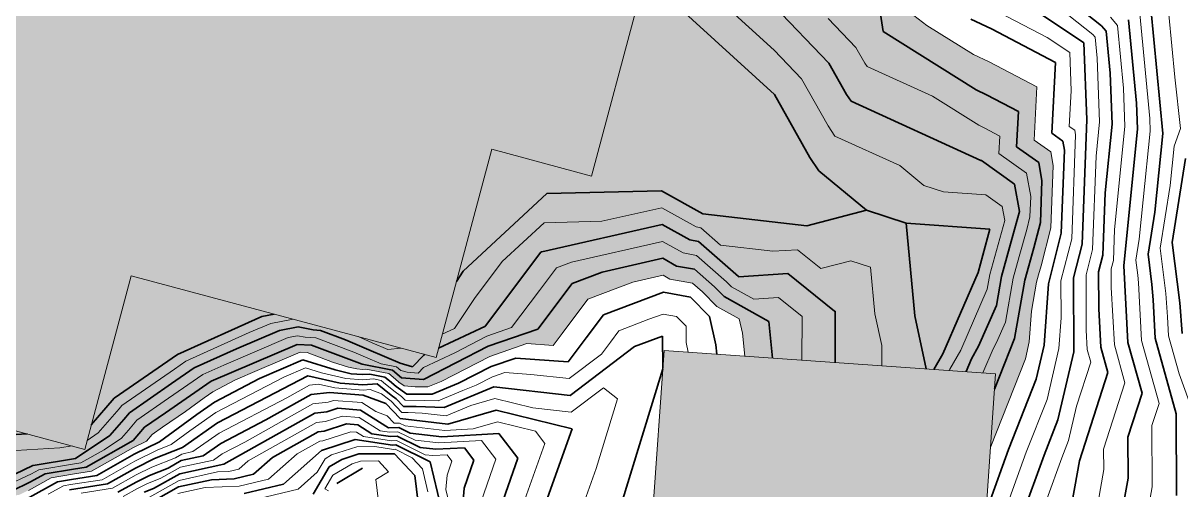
# Model space of a CAD drawing. Header units: millimetres. Extents: x -859836 to 307983, y -308065 to 649894.
# Drawn here: x 14046 to 142961, y 184903 to 236861 of the extents above; entities that cross this region are included whole.
import ezdxf

# ---------------------------------------------------------------- set-up
doc = ezdxf.new("R2010")
doc.units = ezdxf.units.MM
for name, color, linetype, lineweight in [('A-DETL-GENF', 92, 'Continuous', 9), ('A-DETL-MBND', 5, 'Continuous', 9), ('A-DETL-THIN', 151, 'Continuous', 9), ('C-TOPO-MAJR', 7, 'Continuous', 35), ('C-TOPO-MINR', 7, 'Continuous', 9)]:
    doc.layers.add(name, color=color, linetype=linetype, lineweight=lineweight)

msp = doc.modelspace()

# ---------------------------------------------------------------- hatches: boundary and pattern name
at = {"layer": 'A-DETL-GENF'}
for points in [[(20902, 189411), (26079, 208730), (60021, 199635), (66233, 222817), (77341, 219841), (85106, 248818), (-125333, 305205), (-133097, 276228), (-144206, 279204), (-157146, 230908), (-17080, 193377), (-15527, 199172), (16028, 190717)], [(114523, 86104), (122336, 197831), (85412, 200413), (77599, 88686), (89017, 87888)]]:
    msp.add_hatch(color=8, dxfattribs=at).paths.add_polyline_path(points)
at = {"layer": 'A-DETL-MBND', "transparency": 33554585}
h = msp.add_hatch(color=1, dxfattribs=at)
h.paths.add_polyline_path([(-759872, -147838), (-751409, -147225), (-749609, -147143), (-733854, -145290), (-730653, -145570), (-721745, -145172), (-720814, -144887), (-719370, -144842), (-700946, -141995), (-695529, -141498), (-691142, -140868), (-678862, -139709), (-676064, -138561), (-673339, -137902), (-666588, -136592), (-665513, -135889), (-664558, -135218), (-662197, -133772), (-661519, -132852), (-659949, -130928), (-651084, -125443), (-650822, -125228), (-650213, -124939), (-646382, -122722), (-642214, -121295), (-640352, -120839), (-632919, -116639), (-632407, -116545), (-631232, -115977), (-624031, -110102), (-618435, -105784), (-615716, -103869), (-610671, -99638), (-609303, -97431), (-608187, -95168), (-606545, -92038), (-605546, -89814), (-602862, -83094), (-597357, -72506), (-595184, -69076), (-591888, -62294), (-588957, -58521), (-588686, -57663), (-586782, -51788), (-586421, -50671), (-585891, -49261), (-584837, -42142), (-583168, -34750), (-583236, -29503), (-581474, -24626), (-579291, -20446), (-577288, -10529), (-577844, -8379), (-576716, -5129), (-576923, -622), (-576761, 3433), (-577514, 8400), (-584433, 17478), (-591451, 26894), (-592059, 27631), (-594253, 29365), (-596698, 31520), (-606682, 39522), (-614114, 48456), (-617877, 53657), (-619367, 54812), (-621388, 57245), (-626371, 64609), (-630225, 76139), (-631882, 80641), (-631321, 82021), (-631047, 88615), (-629216, 99080), (-628971, 99848), (-627656, 101469), (-625202, 104951), (-622310, 108328), (-621916, 108853), (-618287, 112790), (-616954, 119597), (-611965, 123985), (-607391, 123672), (-603528, 125761), (-599346, 128280), (-596175, 130112), (-593901, 131920), (-587341, 139484), (-579017, 149394), (-573792, 168423), (-559581, 167597), (-555765, 171191), (-554261, 171958), (-551262, 173126), (-545079, 176205), (-536568, 178750), (-529133, 181370), (-526344, 189128), (-597518, 189128), (-597518, 207194), (-600686, 199575), (-609478, 188948), (-615919, 179175), (-616544, 177848), (-622914, 167950), (-630994, 157392), (-633191, 154309), (-645163, 133248), (-651286, 125168), (-651764, 119294), (-657364, 118029), (-668886, 104497), (-672322, 98230), (-678809, 91777), (-686744, 84898), (-689449, 82017), (-695207, 77404), (-695380, 71893), (-694273, 69271), (-689492, 45636), (-683652, 33844), (-677737, 19772), (-662028, -2904), (-651984, -24980), (-650691, -30222), (-651908, -42347), (-653635, -63919), (-656698, -68818), (-662024, -76036), (-666896, -86650), (-667567, -88913), (-681751, -105555), (-682213, -106748), (-682594, -107406), (-685917, -108622), (-692036, -110612), (-701719, -112727), (-713390, -117126), (-713858, -117303), (-715899, -118114), (-726309, -122425), (-732752, -123814), (-746954, -124818), (-750353, -125277), (-753407, -127865), (-764669, -132928), (-770641, -133394), (-784358, -129387), (-766211, -147534), (-765162, -147452), (-761763, -147700)])
h.paths.add_polyline_path([(-165073, -63985), (-152433, -63128), (-147212, -62558), (-145468, -61769), (-136004, -54982), (-133768, -53767), (-129949, -51511), (-119584, -45141), (-108212, -38110), (-106147, -37513), (-103534, -36430), (-95440, -33679), (-85435, -28121), (-81217, -27620), (-70310, -23490), (-69569, -23057), (-66354, -22120), (-63531, -20738), (-60354, -18737), (-51173, -14112), (-47726, -11549), (-46080, -8030), (-42098, 1247), (-71582, -3952), (-102491, 171344), (-31433, 183873), (-10665, 66090), (-8344, 71188), (-5480, 80840), (-4976, 82926), (-4345, 84088), (-2338, 91567), (-1942, 95428), (-648, 97607), (-1071, 98220), (-2510, 100800), (-3468, 101999), (-4531, 105589), (-4872, 106391), (-4883, 106838), (-4266, 108209), (-3836, 109670), (-3397, 110774), (-3406, 111243), (-3028, 112006), (-3263, 112804), (-5003, 115819), (-4795, 118868), (-5263, 125250), (-6517, 126820), (-6835, 127207), (-7506, 127369), (-7948, 127596), (-9992, 128520), (-10488, 129121), (-11669, 131806), (-11797, 132101), (-12046, 133135), (-12559, 133970), (-14267, 135969), (-16205, 140122), (-18451, 143457), (-18982, 145256), (-19057, 146525), (-18964, 150253), (-18988, 154876), (-19576, 155921), (-19786, 160906), (-20496, 162914), (-20826, 165369), (-20799, 166915), (-20107, 172970), (-19517, 173820), (-19312, 174558), (-18670, 176101), (-17060, 179067), (-15517, 180705), (-13911, 185702), (-4262, 188301), (-1645, 188923), (-105, 188210), (8503, 183584), (10926, 183912), (12005, 184043), (13640, 184361), (15131, 185109), (17172, 186245), (21649, 186967), (26966, 189922), (27822, 190382), (28403, 191056), (32119, 193617), (35169, 195832), (37685, 197143), (44902, 200225), (45756, 200160), (48502, 199127), (50290, 198574), (51191, 198365), (51921, 198324), (52221, 198344), (54759, 197846), (56032, 196790), (56464, 196469), (57692, 196367), (59108, 196361), (60941, 197154), (66233, 199839), (70130, 201192), (73048, 200979), (76924, 206128), (82127, 208080), (85344, 208780), (86075, 208372), (88573, 207914), (89729, 206890), (91276, 205317), (93776, 203937), (94137, 202344), (94391, 199786), (122336, 197831), (121797, 189716), (125647, 199482), (126089, 201383), (126324, 204787), (126905, 208036), (127554, 210427), (128482, 214073), (128746, 220996), (128473, 222544), (126624, 223852), (126936, 229764), (121612, 232554), (119877, 233364), (114690, 236608), (111762, 238823), (110636, 246522), (110029, 247546), (108783, 253509), (107371, 255011), (105531, 255323), (97841, 258447), (94527, 260036), (90352, 264357), (89017, 265316), (86132, 267662), (83932, 268416), (81219, 269590), (78181, 270815), (77485, 271254), (76016, 271688), (70070, 272996), (65720, 273763), (60235, 273305), (58972, 273395), (52899, 270581), (50487, 269940), (48782, 269681), (44888, 271379), (44155, 271664), (36008, 276151), (32279, 278102), (30572, 279889), (26209, 282046), (25647, 282628), (25305, 282619), (16014, 287701), (12948, 288678), (12218, 290013), (5109, 293561), (1173, 293491), (996, 295848), (-846, 297677), (-3706, 301772), (-4254, 303671), (-5166, 310755), (-5514, 312595), (-5824, 313912), (-11263, 323566), (-11006, 329168), (-11128, 331667), (-19570, 300160), (-119951, 327057), (-119803, 323213), (-126677, 316885), (-131916, 309583), (-138039, 307127), (-139811, 306218), (-145009, 304770), (-152454, 299923), (-155529, 293631), (-156974, 291356), (-164244, 289138), (-169538, 285729), (-171473, 283227), (-175794, 279460), (-179077, 276921), (-181978, 270226), (-183799, 266060), (-186962, 261812), (-188195, 260364), (-189518, 257544), (-192219, 254304), (-192584, 253707), (-193666, 250905), (-195467, 243388), (-196196, 242827), (-194515, 241920), (-193117, 240272), (-191870, 238552), (-189445, 238099), (-187379, 238829), (-181196, 237496), (-175260, 234188), (-174712, 233864), (-173921, 232781), (-172965, 231563), (-172393, 230212), (-171401, 229395), (-170346, 228036), (-168731, 226171), (-166947, 224795), (-166149, 223746), (-163251, 221790), (-159390, 213002), (-157244, 207107), (-158125, 203750), (-158684, 200374), (-157805, 198095), (-156223, 195786), (-156238, 193540), (-155648, 190949), (-154491, 184489), (-154880, 182143), (-154447, 180199), (-153070, 178898), (-149834, 176505), (-139965, 171530), (-138126, 170600), (-129357, 164765), (-128806, 164582), (-125625, 162125), (-121962, 159155), (-118169, 147987), (-115529, 142356), (-110100, 136364), (-104170, 130983), (-102874, 130179), (-102493, 125049), (-102587, 124307), (-102565, 123298), (-101236, 116731), (-101075, 108354), (-100903, 103207), (-100752, 100763), (-102347, 94828), (-103663, 92538), (-105020, 75873), (-113779, 78871), (-115927, 80336), (-116767, 79773), (-118030, 78279), (-120019, 71407), (-121727, 70570), (-124911, 67739), (-132123, 62869), (-134503, 61669), (-142143, 63655), (-144511, 65162), (-146330, 66255), (-93930, -25754), (-156629, -61462), (-204703, 22951), (-203169, 15882), (-200858, 9097), (-201011, 7340), (-201672, 4283), (-201800, 3453), (-202205, -1962), (-203074, -4336), (-205085, -7779), (-205398, -8805), (-204303, -12916), (-199204, -23507), (-197559, -24806), (-188446, -36297), (-186232, -39786), (-180001, -45528), (-178692, -50309), (-178316, -54011), (-176500, -58311), (-174921, -60229), (-168457, -62865), (-166443, -63531)])
h.paths.add_polyline_path([(-36382, 9575), (-36325, 9655), (-34497, 11838), (-31400, 15158), (-30158, 17103), (-28972, 19503), (-28725, 20204), (-24454, 28194), (-23969, 29653), (-22045, 35862), (-19945, 43004), (-18884, 49386), (-18505, 51142), (-18308, 51427), (-16088, 53703), (-14034, 56286), (-13124, 58389), (-12183, 60477), (-11466, 63512), (-44854, 57625), (-36383, 9584)])
h.paths.add_polyline_path([(-209307, 23977), (-205832, 24933), (-214036, 39337), (-155029, 72942), (-156196, 75860), (-157267, 77483), (-160083, 79252), (-162327, 81007), (-168562, 82322), (-171974, 82266), (-174895, 81970), (-178745, 82443), (-179832, 82459), (-182806, 83026), (-187870, 82820), (-190987, 82764), (-196740, 84867), (-206215, 90085), (-217797, 93191), (-220523, 94762), (-239193, 68099), (-236586, 66371), (-231472, 54327), (-229323, 51595), (-228392, 47968), (-224245, 38986), (-223941, 37016), (-223700, 36083), (-223413, 35510), (-223235, 34196), (-219932, 30913), (-219720, 30002), (-218890, 29933), (-218583, 30355), (-217413, 29932), (-217322, 28983), (-216667, 27680), (-215596, 26462), (-211752, 24276), (-211629, 24261)])
h.paths.add_polyline_path([(-104493, 32511), (-108740, 34478), (-111033, 34745), (-118279, 38197), (-121109, 39560), (-122686, 40146), (-124886, 42576), (-127774, 45075), (-127284, 49019), (-127353, 51467), (-126249, 53628), (-124638, 56522), (-122874, 56919), (-121333, 61662), (-118149, 64493), (-116851, 64289), (-109895, 61749), (-101431, 62897), (-97222, 57624), (-96994, 51839), (-95461, 45135), (-95182, 39024), (-97809, 35660), (-102505, 32673), (-103546, 32588)])
h.paths.add_polyline_path([(113952, 54850), (115144, 57676), (119371, 59200), (123981, 58308), (134122, 70221), (135206, 75484), (130794, 79482), (129640, 81238), (129018, 81691), (127052, 82907), (123829, 87412), (118436, 89438), (114649, 87913), (114523, 86104), (79787, 88533), (80974, 86559), (82982, 83414), (85870, 80693), (86415, 79732), (87156, 79254), (93254, 77937), (101112, 77088), (101690, 76657), (110303, 71926), (111655, 70038), (112330, 66003), (112029, 63955), (112025, 61722), (110833, 58895), (111202, 55882), (113573, 54992)])
h.paths.add_polyline_path([(46473, 90893), (46450, 90966), (46450, 90942)])
h.paths.add_polyline_path([(114914, 91699), (116742, 96586), (117222, 99339), (116281, 100813), (115714, 103134), (115083, 94112)])
h.paths.add_polyline_path([(77815, 91772), (81254, 140961), (77947, 134003), (77391, 132850), (76263, 127858), (75504, 126378), (70686, 116776), (69491, 114040), (69325, 112455), (69905, 111212), (72496, 104740), (73767, 102718), (74214, 102059), (75304, 98529), (75680, 97769), (77652, 92229)])
h.paths.add_polyline_path([(-430559, 174792), (-396358, 223636), (-410299, 232491), (-417613, 235355), (-425156, 238606), (-444149, 250578), (-452510, 252436), (-452510, 191303), (-451929, 191053), (-450916, 184024), (-444554, 181215), (-442283, 180124), (-434174, 176436)])
h.paths.add_polyline_path([(-462933, 188895), (-462489, 189128), (-463513, 189128)])
h.paths.add_polyline_path([(20902, 189411), (-15527, 199172), (-17080, 193377), (-157146, 230908), (-144206, 279204), (-133097, 276228), (-125333, 305205), (85106, 248818), (77341, 219841), (66233, 222817), (60021, 199635), (26079, 208730), (21836, 192894)])
h.paths.add_polyline_path([(-305163, 308526), (-297168, 312758), (-330807, 321772), (-305961, 308938)])
h.paths.add_polyline_path([(-101365, 344853), (-99267, 352685), (-106132, 348019), (-107260, 346432), (-107015, 346367)])
h.paths.add_polyline_path([(-77617, 359195), (-72055, 379953), (-74944, 376393), (-78127, 372078), (-79002, 371144), (-83284, 366025), (-86114, 364172), (-90178, 362561), (-78095, 359323)])
h.paths.add_polyline_path([(-70949, 384081), (-49147, 465447), (10755, 449396), (10427, 451476), (10340, 452557), (9561, 454240), (5848, 461010), (3088, 465731), (3916, 466341), (3829, 466873), (4301, 472115), (5273, 480727), (5235, 481311), (1254, 490409), (398, 499801), (248, 500675), (1538, 508051), (2399, 515172), (5336, 526780), (6042, 528818), (11319, 535892), (14764, 542803), (21028, 556609), (22026, 559450), (25679, 567225), (23762, 595967), (26857, 602002), (42608, 602571), (44738, 607162), (48181, 613963), (49550, 615647), (53154, 622325), (47956, 649894), (47874, 649894), (42817, 647426), (40858, 646138), (35158, 640491), (29786, 634475), (27764, 633773), (23010, 631806), (12648, 627092), (6576, 623443), (5459, 622546), (3132, 622423), (937, 621697), (-3757, 621182), (-10336, 620725), (-17509, 618636), (-20466, 617651), (-26978, 615727), (-29360, 614862), (-36198, 612616), (23495, 596621), (-6839, 483415), (-62468, 498321), (-61154, 491830), (-59928, 489468), (-56843, 481884), (-56752, 481249), (-55996, 465839), (-55728, 464742), (-55062, 458604), (-54604, 453643), (-54849, 452204), (-55585, 448717), (-57347, 441004), (-59178, 436511), (-62836, 421846), (-64420, 417337), (-65373, 414138), (-67663, 409612), (-67833, 408961), (-68221, 406728), (-67446, 402371), (-67164, 401641), (-67454, 400728), (-68102, 398277), (-69211, 394395), (-69530, 393435), (-70271, 388744), (-70595, 386619)])
h.paths.add_polyline_path([(-72390, 518021), (-67541, 536118), (-118601, 549800), (-111350, 544573), (-102792, 541248), (-98322, 538930), (-89693, 534294), (-86179, 534292), (-80614, 527648), (-74938, 522052), (-72698, 518856)])
h.paths.add_polyline_path([(-136180, 559285), (-135118, 563249), (-136667, 559600)])
h.paths.add_polyline_path([(-54600, 584415), (-47886, 609472), (-50553, 609641), (-55313, 609698), (-62008, 606325), (-64948, 609251), (-80643, 608301), (-83770, 607896), (-87388, 606897), (-94432, 606828), (-97621, 607514), (-101540, 606576), (-111704, 601349), (-115028, 602044), (-116464, 600991), (-56960, 585047)])
h.paths.add_polyline_path([(-105893, 632098), (-77034, 642660), (-60117, 645580), (-52045, 639137), (-36907, 649894), (-98339, 649894), (-105228, 633665)])

# ---------------------------------------------------------------- linework, layer by layer
at = {"layer": 'A-DETL-THIN'}
for p, q in [((77341, 219841), (85106, 248818)), ((60021, 199635), (66233, 222817)), ((66233, 222817), (77341, 219841)), ((20902, 189411), (26079, 208730)), ((26079, 208730), (60021, 199635)), ((85412, 200413), (77599, 88686)), ((122336, 197831), (85412, 200413)), ((-15527, 199172), (20902, 189411)), ((114523, 86104), (122336, 197831))]:
    msp.add_line(p, q, dxfattribs=at)
at = {"layer": 'C-TOPO-MAJR'}
for p, q in [((109803, 235915), (108301, 246181)), ((134142, 236573), (125242, 243581)), ((97713, 228905), (86501, 239123)), ((103758, 232410), (97631, 238783)), ((140955, 224582), (139636, 238545)), ((121893, 236220), (119578, 237301)), ((132164, 234656), (127120, 238039)), ((138025, 227940), (137145, 237248)), ((120176, 229427), (109803, 235915)), ((128997, 232497), (121893, 236220)), ((134655, 235952), (134142, 236573)), ((135095, 231298), (134655, 235952)), ((132495, 226122), (132164, 234656)), ((105729, 228913), (103758, 232410)), ((128581, 224609), (128997, 232497)), ((135315, 225608), (135095, 231298)), ((101656, 221911), (97713, 228905)), ((106233, 228168), (105729, 228913)), ((121331, 228887), (120176, 229427)), ((124875, 227030), (121331, 228887)), ((120685, 221584), (106233, 228168)), ((124667, 223095), (124875, 227030)), ((138135, 225095), (138025, 227940)), ((131965, 212254), (132495, 226122)), ((134552, 217975), (135315, 225608)), ((129813, 223736), (128581, 224609)), ((136610, 209828), (138135, 225095)), ((140046, 215807), (140955, 224582)), ((127132, 221351), (124667, 223095)), ((129996, 222705), (129813, 223736)), ((102662, 220420), (101656, 221911)), ((129643, 213467), (129996, 222705)), ((142011, 212447), (143482, 221786)), ((120710, 221563), (120685, 221584)), ((120732, 221556), (120710, 221563)), ((120776, 221553), (120732, 221556)), ((124451, 218953), (120776, 221553)), ((127497, 219288), (127132, 221351)), ((107950, 216030), (102662, 220420)), ((127321, 214680), (127497, 219288)), ((63052, 209262), (72366, 217887)), ((72366, 217887), (85139, 218193)), ((85139, 218193), (89729, 215633)), ((124994, 215878), (124451, 218953)), ((134288, 211041), (134552, 217975)), ((89729, 215633), (101331, 214295)), ((101331, 214295), (107950, 216030)), ((112368, 214605), (107950, 216030)), ((123871, 211881), (124994, 215878)), ((139311, 211137), (140046, 215807)), ((71800, 211408), (85207, 214435)), ((85207, 214435), (88267, 212729)), ((121703, 213910), (112368, 214605)), ((112368, 214605), (113334, 204261)), ((126604, 211865), (127321, 214680)), ((88267, 212729), (89266, 212546)), ((120396, 209093), (121703, 213910)), ((128206, 207824), (129643, 213467)), ((89266, 212546), (93696, 208642)), ((122999, 208670), (123871, 211881)), ((126039, 209853), (126604, 211865)), ((131008, 208492), (131965, 212254)), ((142842, 205734), (142011, 212447)), ((65534, 203174), (71695, 211365)), ((71695, 211365), (71739, 211406)), ((71739, 211406), (71800, 211408)), ((78524, 209153), (85276, 210678)), ((85276, 210678), (86806, 209824)), ((133809, 209160), (134288, 211041)), ((139726, 207781), (139311, 211137)), ((62293, 208113), (63052, 209262)), ((75189, 207882), (78524, 209153)), ((86806, 209824), (88804, 209458)), ((88804, 209458), (91035, 207492)), ((93751, 208636), (99211, 208977)), ((99211, 208977), (104408, 204781)), ((116447, 200040), (120396, 209093)), ((125603, 208247), (126039, 209853)), ((133820, 205054), (133809, 209160)), ((137071, 201290), (136610, 209828)), ((71358, 202803), (75189, 207882)), ((93696, 208642), (93751, 208636)), ((122419, 205421), (122999, 208670)), ((124442, 201750), (125603, 208247)), ((127736, 201015), (128206, 207824)), ((131031, 200281), (131008, 208492)), ((139861, 206063), (139726, 207781)), ((78658, 204373), (85344, 206920)), ((85344, 206920), (88342, 206370)), ((88342, 206370), (90461, 204216)), ((91035, 207492), (92092, 206418)), ((92092, 206418), (97091, 203658)), ((120444, 200895), (122419, 205421)), ((134051, 200785), (133820, 205054)), ((140092, 201794), (139861, 206063)), ((143112, 202299), (142842, 205734)), ((31219, 199971), (40630, 204216)), ((40630, 204216), (41983, 204468)), ((76743, 201833), (78658, 204373)), ((90461, 204216), (91182, 201029)), ((104408, 204781), (104440, 204790)), ((104440, 204790), (104461, 204783)), ((104473, 204700), (104453, 199082)), ((104461, 204783), (104465, 204733)), ((104465, 204733), (104473, 204700)), ((113334, 204261), (114601, 198372)), ((37812, 200601), (42592, 202653)), ((42592, 202653), (44667, 203040)), ((44667, 203040), (46331, 202700)), ((46331, 202700), (47139, 202660)), ((47139, 202660), (49954, 201601)), ((60301, 200677), (65513, 203143)), ((65513, 203143), (65534, 203174)), ((65845, 200890), (71358, 202803)), ((97091, 203658), (97498, 199568)), ((49954, 201601), (52546, 200488)), ((74739, 199154), (76743, 201833)), ((85259, 202022), (82127, 200863)), ((85273, 198435), (85259, 202022)), ((122215, 196101), (124442, 201750)), ((138636, 195667), (137071, 201290)), ((142439, 193360), (140092, 201794)), ((24198, 195093), (31219, 199971)), ((33107, 198478), (37812, 200601)), ((34995, 196986), (44555, 201091)), ((44555, 201091), (46171, 201011)), ((46171, 201011), (51801, 198893)), ((52546, 200488), (56019, 199006)), ((57417, 198610), (58648, 199895)), ((58630, 197174), (65845, 200890)), ((58648, 199895), (58793, 199964)), ((74959, 195416), (82127, 200863)), ((91182, 201029), (91284, 200003)), ((115467, 198312), (116447, 200040)), ((119646, 199485), (120444, 200895)), ((126852, 197215), (127736, 201015)), ((129263, 192679), (131031, 200281)), ((134833, 197974), (134051, 200785)), ((40375, 197300), (45203, 199362)), ((45203, 199362), (48778, 198254)), ((51801, 198893), (55185, 198229)), ((56019, 199006), (56045, 199008)), ((56045, 199008), (57417, 198610)), ((62538, 196766), (66146, 198624)), ((66146, 198624), (68902, 199581)), ((68902, 199581), (74739, 199154)), ((119037, 198062), (119646, 199485)), ((30561, 196730), (33107, 198478)), ((35344, 194679), (40375, 197300)), ((35693, 192371), (45756, 197614)), ((45756, 197614), (49361, 196780)), ((48778, 198254), (50581, 197837)), ((50581, 197837), (51841, 197741)), ((51841, 197741), (52641, 197795)), ((52641, 197795), (54333, 197463)), ((54333, 197463), (54828, 197038)), ((55185, 198229), (56175, 197379)), ((56175, 197379), (58630, 197174)), ((85270, 198389), (80512, 182911)), ((131674, 188144), (134833, 197974)), ((25880, 193478), (30561, 196730)), ((29902, 193489), (34995, 196986)), ((49361, 196780), (51881, 196590)), ((51881, 196590), (53481, 196697)), ((53481, 196697), (55020, 195459)), ((54828, 197038), (55597, 196419)), ((55597, 196419), (56754, 195560)), ((59585, 195548), (62538, 196766)), ((60941, 194059), (66446, 196358)), ((66446, 196358), (74959, 195416)), ((123772, 189402), (126852, 197215)), ((21634, 192143), (24198, 195093)), ((33399, 193303), (35344, 194679)), ((41073, 192686), (46132, 195531)), ((46132, 195531), (48141, 195724)), ((48141, 195724), (51921, 195438)), ((51921, 195438), (54442, 194500)), ((55020, 195459), (55598, 195030)), ((55598, 195030), (56386, 194195)), ((56754, 195560), (59585, 195548)), ((137056, 190752), (138636, 195667)), ((25241, 192737), (25880, 193478)), ((27562, 191863), (29902, 193489)), ((36391, 187757), (46508, 193448)), ((46508, 193448), (47848, 193576)), ((47848, 193576), (49101, 193982)), ((49101, 193982), (51621, 193792)), ((51621, 193792), (54733, 191804)), ((54442, 194500), (56018, 192830)), ((56386, 194195), (57802, 194189)), ((57802, 194189), (60941, 194059)), ((61337, 192230), (66723, 193767)), ((66723, 193767), (75180, 191678)), ((23690, 190952), (25241, 192737)), ((29244, 190248), (33399, 193303)), ((31803, 189621), (35693, 192371)), ((36042, 190064), (41073, 192686)), ((47555, 191428), (50060, 192241)), ((50060, 192241), (51320, 192146)), ((51320, 192146), (52876, 191152)), ((56018, 192830), (61337, 192230)), ((127723, 188773), (129263, 192679)), ((142483, 184278), (142439, 193360)), ((11365, 190937), (14504, 191126)), ((19888, 188381), (23690, 190952)), ((26284, 190382), (27562, 191863)), ((41826, 188519), (46885, 191364)), ((46885, 191364), (47555, 191428)), ((52876, 191152), (54956, 190844)), ((54733, 191804), (55864, 191854)), ((54956, 190844), (55710, 190878)), ((55710, 190878), (58240, 189615)), ((55864, 191854), (57129, 191223)), ((57129, 191223), (60675, 190823)), ((60675, 190823), (66999, 191177)), ((66999, 191177), (69118, 188430)), ((75180, 191678), (70714, 179222)), ((21058, 187435), (26284, 190382)), ((26420, 188857), (29244, 190248)), ((28674, 188375), (31803, 189621)), ((34097, 188689), (36042, 190064)), ((47261, 189281), (51019, 190500)), ((51019, 190500), (55179, 189885)), ((55179, 189885), (55556, 189902)), ((55556, 189902), (59351, 188008)), ((58240, 189615), (60013, 189415)), ((60013, 189415), (63175, 189592)), ((63175, 189592), (64235, 188219)), ((137078, 186211), (137056, 190752)), ((15160, 187602), (19888, 188381)), ((22240, 186499), (26420, 188857)), ((26557, 187331), (28674, 188375)), ((31653, 188155), (34097, 188689)), ((39709, 186647), (41826, 188519)), ((43027, 185537), (47261, 189281)), ((48114, 187452), (49539, 188295)), ((49539, 188295), (51418, 188904)), ((51418, 188904), (55402, 188926)), ((55402, 188926), (57652, 186495)), ((64235, 188219), (63139, 185079)), ((69118, 188430), (66926, 182151)), ((121573, 183304), (123772, 189402)), ((124421, 179619), (127723, 188773)), ((11166, 185729), (15113, 187599)), ((15113, 187599), (15160, 187602)), ((16489, 186692), (19662, 187216)), ((19662, 187216), (21058, 187435)), ((23421, 185563), (26557, 187331)), ((28105, 186502), (30191, 187333)), ((30191, 187333), (31653, 188155)), ((31503, 186690), (36391, 187757)), ((46345, 184427), (48114, 187452)), ((51816, 187308), (48966, 185623)), ((59351, 188008), (60583, 182887)), ((130288, 180300), (131674, 188144)), ((12812, 184810), (14800, 185752)), ((14467, 183912), (17854, 185798)), ((14800, 185752), (16489, 186692)), ((17854, 185798), (19441, 186059)), ((19441, 186059), (22240, 186499)), ((24603, 184628), (26693, 185806)), ((26693, 185806), (28105, 186502)), ((28578, 185044), (31503, 186690)), ((31352, 185224), (35018, 186025)), ((35018, 186025), (37533, 186129)), ((37533, 186129), (39709, 186647)), ((57652, 186495), (59022, 175260)), ((136155, 180982), (137078, 186211)), ((19219, 184903), (23421, 185563)), ((26966, 182756), (31352, 185224)), ((27535, 184629), (28578, 185044)), ((38675, 184502), (43027, 185537)), ((63139, 185079), (62899, 181840))]:
    msp.add_line(p, q, dxfattribs=at)
at = {"layer": 'C-TOPO-MINR'}
for p, q in [((97672, 233844), (92039, 238977)), ((114690, 236608), (111762, 238823)), ((133153, 235615), (128703, 239119)), ((106780, 234163), (103687, 237380)), ((128058, 235268), (122730, 238060)), ((135900, 236600), (135131, 237531)), ((139490, 226261), (138390, 237896)), ((142282, 230848), (141622, 237829)), ((119877, 233364), (114690, 236608)), ((136560, 229619), (135900, 236600)), ((130581, 233577), (128058, 235268)), ((133410, 235304), (133153, 235615)), ((133630, 232977), (133410, 235304)), ((100736, 230657), (97672, 233844)), ((107766, 232414), (106780, 234163)), ((121612, 232554), (119877, 233364)), ((130746, 229309), (130581, 233577)), ((108018, 232042), (107766, 232414)), ((126936, 229764), (121612, 232554)), ((133905, 225865), (133630, 232977)), ((115314, 228718), (108018, 232042)), ((142936, 225144), (142282, 230848)), ((103692, 225412), (100736, 230657)), ((126624, 223852), (126936, 229764)), ((136725, 225352), (136560, 229619)), ((120475, 225489), (115314, 228718)), ((130538, 225365), (130746, 229309)), ((133524, 222048), (133905, 225865)), ((139545, 224838), (139490, 226261)), ((104448, 224294), (103692, 225412)), ((121050, 225221), (120475, 225489)), ((122813, 224297), (121050, 225221)), ((131154, 224929), (130538, 225365)), ((130804, 212860), (131245, 224413)), ((131245, 224413), (131154, 224929)), ((135581, 213901), (136725, 225352)), ((138783, 217205), (139545, 224838)), ((142219, 223184), (142936, 225144)), ((111674, 221002), (104448, 224294)), ((122710, 222339), (122813, 224297)), ((128473, 222544), (126624, 223852)), ((141764, 218796), (142219, 223184)), ((125792, 220159), (122710, 222339)), ((128746, 220996), (128473, 222544)), ((133127, 211647), (133524, 222048)), ((114330, 218797), (111674, 221002)), ((128482, 214073), (128746, 220996)), ((126247, 217579), (125792, 220159)), ((116550, 218080), (114330, 218797)), ((121240, 217731), (116550, 218080)), ((140661, 211792), (141764, 218796)), ((123077, 216432), (121240, 217731)), ((126160, 215286), (126247, 217579)), ((138328, 212817), (138783, 217205)), ((78470, 214800), (85173, 216314)), ((85173, 216314), (88998, 214181)), ((123348, 214894), (123077, 216432)), ((67373, 210313), (72053, 214646)), ((72053, 214646), (78470, 214800)), ((88998, 214181), (89498, 214090)), ((89498, 214090), (91712, 212138)), ((122787, 212896), (123348, 214894)), ((125803, 213886), (126160, 215286)), ((127405, 209845), (128482, 214073)), ((121698, 208881), (122787, 212896)), ((124955, 210867), (125803, 213886)), ((129607, 208158), (130804, 212860)), ((135449, 210434), (135581, 213901)), ((137960, 210482), (138328, 212817)), ((75114, 210269), (85241, 212556)), ((85241, 212556), (87536, 211277)), ((91712, 212138), (97541, 211466)), ((97541, 211466), (100271, 211636)), ((100271, 211636), (102869, 209538)), ((132408, 208826), (133127, 211647)), ((141284, 206757), (140661, 211792)), ((64293, 206218), (67373, 210313)), ((73454, 209637), (75114, 210269)), ((87536, 211277), (89035, 211002)), ((89035, 211002), (92381, 208053)), ((102869, 209538), (106195, 210410)), ((106195, 210410), (108414, 209694)), ((124301, 208458), (124955, 210867)), ((135210, 209494), (135449, 210434)), ((138168, 208804), (137960, 210482)), ((71548, 207110), (73454, 209637)), ((108414, 209694), (108899, 204497)), ((121407, 207257), (121698, 208881)), ((127123, 208838), (127405, 209845)), ((135215, 207441), (135210, 209494)), ((76924, 206128), (81934, 208036)), ((81934, 208036), (85310, 208799)), ((85310, 208799), (86075, 208372)), ((86075, 208372), (88573, 207914)), ((88573, 207914), (89688, 206931)), ((92381, 208053), (92907, 207519)), ((123430, 203586), (124301, 208458)), ((126324, 204787), (126905, 208036)), ((126905, 208036), (127123, 208838)), ((129618, 204053), (129607, 208158)), ((132425, 202668), (132408, 208826)), ((138236, 207945), (138168, 208804)), ((138582, 201542), (138236, 207945)), ((68438, 202975), (71548, 207110)), ((89688, 206931), (91276, 205317)), ((92907, 207519), (95395, 206146)), ((95395, 206146), (98151, 206318)), ((98151, 206318), (100775, 204200)), ((118445, 200468), (121407, 207257)), ((135561, 201038), (135215, 207441)), ((141487, 204181), (141284, 206757)), ((62089, 202880), (64293, 206218)), ((74051, 202318), (76924, 206128)), ((91276, 205317), (93776, 203937)), ((41611, 203435), (44106, 203899)), ((80393, 202618), (83736, 203892)), ((83736, 203892), (85301, 204471)), ((85301, 204471), (86800, 204196)), ((86800, 204196), (87860, 203119)), ((93776, 203937), (94137, 202344)), ((100775, 204200), (100757, 199340)), ((108899, 204497), (109661, 200960)), ((126089, 201383), (126324, 204787)), ((129383, 200648), (129618, 204053)), ((141602, 202047), (141487, 204181)), ((32163, 199225), (39221, 202408)), ((39221, 202408), (41611, 203435)), ((60717, 202231), (62089, 202880)), ((65695, 202023), (68438, 202975)), ((79435, 201348), (80393, 202618)), ((87860, 203119), (87867, 201308)), ((122443, 201323), (123430, 203586)), ((132541, 200533), (132425, 202668)), ((36404, 198793), (43574, 201872)), ((43574, 201872), (44611, 202065)), ((44611, 202065), (45443, 201895)), ((45443, 201895), (46655, 201836)), ((46655, 201836), (50878, 200247)), ((51354, 201957), (52919, 201285)), ((52919, 201285), (54655, 200544)), ((62105, 200174), (65695, 202023)), ((65996, 199757), (70130, 201192)), ((70130, 201192), (73048, 200979)), ((73048, 200979), (74051, 202318)), ((78433, 200009), (79435, 201348)), ((87867, 201308), (88113, 200225)), ((94137, 202344), (94391, 199786)), ((122044, 200618), (122443, 201323)), ((125647, 199482), (126089, 201383)), ((140537, 194514), (138582, 201542)), ((142775, 197829), (141602, 202047)), ((40099, 198174), (44879, 200226)), ((44879, 200226), (45687, 200186)), ((45687, 200186), (48502, 199127)), ((50878, 200247), (52174, 199691)), ((54655, 200544), (56094, 200687)), ((58639, 198534), (62105, 200174)), ((74849, 197285), (78433, 200009)), ((109661, 200960), (109653, 198718)), ((117247, 198353), (118445, 200468)), ((120896, 197932), (122044, 200618)), ((128058, 194947), (129383, 200648)), ((132932, 199127), (132541, 200533)), ((136735, 196821), (135561, 201038)), ((30890, 198351), (32163, 199225)), ((34051, 197732), (36404, 198793)), ((48502, 199127), (50290, 198574)), ((50290, 198574), (51191, 198365)), ((52174, 199691), (53927, 198942)), ((53927, 198942), (55610, 198612)), ((55610, 198612), (56103, 198189)), ((58018, 197886), (58639, 198534)), ((60584, 196970), (65996, 199757)), ((121797, 189716), (125647, 199482)), ((131352, 194212), (132932, 199127)), ((25039, 194285), (30890, 198351)), ((30231, 195110), (34051, 197732)), ((35518, 193525), (43065, 197457)), ((37685, 197143), (40099, 198174)), ((43065, 197457), (45479, 198488)), ((45479, 198488), (47267, 197934)), ((47267, 197934), (49971, 197308)), ((49971, 197308), (51861, 197165)), ((51191, 198365), (51821, 198317)), ((51821, 198317), (52221, 198344)), ((51861, 197165), (53061, 197246)), ((52221, 198344), (54759, 197846)), ((53061, 197246), (53907, 197080)), ((54759, 197846), (55501, 197208)), ((56103, 198189), (56796, 197988)), ((56796, 197988), (58018, 197886)), ((64492, 196562), (66296, 197491)), ((66296, 197491), (67674, 197969)), ((67674, 197969), (70593, 197756)), ((70593, 197756), (74849, 197285)), ((117179, 198192), (117247, 198353)), ((143896, 194720), (142775, 197829)), ((35169, 195832), (37685, 197143)), ((43414, 195150), (45944, 196573)), ((45944, 196573), (46948, 196669)), ((46948, 196669), (48751, 196252)), ((48751, 196252), (51901, 196014)), ((51901, 196014), (52701, 196067)), ((52701, 196067), (53962, 195599)), ((53907, 197080), (54155, 196868)), ((54155, 196868), (55309, 195939)), ((55501, 197208), (55886, 196899)), ((55886, 196899), (56464, 196469)), ((56464, 196469), (57692, 196367)), ((57692, 196367), (59108, 196361)), ((59108, 196361), (60584, 196970)), ((60263, 194803), (63016, 195953)), ((63016, 195953), (64492, 196562)), ((75070, 193547), (78654, 196271)), ((78654, 196271), (80227, 195039)), ((134365, 189448), (136735, 196821)), ((26721, 192671), (30231, 195110)), ((32119, 193617), (34197, 195145)), ((34197, 195145), (35169, 195832)), ((35867, 191218), (43414, 195150)), ((47995, 194650), (48621, 194853)), ((48621, 194853), (51771, 194615)), ((53962, 195599), (54731, 194980)), ((54731, 194980), (55020, 194765)), ((55020, 194765), (56202, 193513)), ((55309, 195939), (56176, 195295)), ((56176, 195295), (56570, 194878)), ((56570, 194878), (58693, 194868)), ((58693, 194868), (60263, 194803)), ((63892, 194294), (66585, 195063)), ((66585, 195063), (70813, 194018)), ((80227, 195039), (77846, 187295)), ((125747, 189087), (128058, 194947)), ((22392, 191237), (24720, 193915)), ((24720, 193915), (25039, 194285)), ((29573, 191869), (32119, 193617)), ((32601, 191462), (35518, 193525)), ((38732, 190221), (46320, 194489)), ((46320, 194489), (47995, 194650)), ((51771, 194615), (53327, 193621)), ((53327, 193621), (54588, 193152)), ((56202, 193513), (56910, 193509)), ((56910, 193509), (58480, 193444)), ((58480, 193444), (61139, 193144)), ((61139, 193144), (63892, 194294)), ((70813, 194018), (75070, 193547)), ((130468, 190411), (131352, 194212)), ((139747, 192056), (140537, 194514)), ((25763, 191560), (26721, 192671)), ((39108, 188138), (46697, 192406)), ((46697, 192406), (47701, 192502)), ((47701, 192502), (49580, 193112)), ((49580, 193112), (51470, 192969)), ((51470, 192969), (53805, 191478)), ((54588, 193152), (55376, 192317)), ((55376, 192317), (55941, 192342)), ((55941, 192342), (56574, 192026)), ((64168, 191704), (66861, 192472)), ((66861, 192472), (71090, 191428)), ((21170, 190411), (22392, 191237)), ((24987, 190667), (25763, 191560)), ((27764, 190315), (28403, 191056)), ((28403, 191056), (29573, 191869)), ((30524, 189935), (32601, 191462)), ((32950, 189155), (35867, 191218)), ((47408, 190355), (50540, 191371)), ((50540, 191371), (51170, 191323)), ((51170, 191323), (51948, 190826)), ((51948, 190826), (55068, 190365)), ((53805, 191478), (54845, 191324)), ((54845, 191324), (55787, 191366)), ((55787, 191366), (57685, 190419)), ((56574, 192026), (61006, 191526)), ((61006, 191526), (64168, 191704)), ((71090, 191428), (72149, 190054)), ((139781, 185245), (139747, 192056)), ((13239, 189268), (18127, 189562)), ((18127, 189562), (19496, 189788)), ((21649, 186967), (26352, 189619)), ((23068, 189369), (24987, 190667)), ((26352, 189619), (27764, 190315)), ((28959, 189312), (30524, 189935)), ((36216, 188910), (38732, 190221)), ((44544, 188900), (47073, 190322)), ((47073, 190322), (47408, 190355)), ((48400, 188788), (51218, 189702)), ((51218, 189702), (53211, 189713)), ((53211, 189713), (55291, 189405)), ((55068, 190365), (55633, 190390)), ((55633, 190390), (58796, 188811)), ((57685, 190419), (60344, 190119)), ((60344, 190119), (65087, 190385)), ((65087, 190385), (66676, 188325)), ((72149, 190054), (69916, 183826)), ((121761, 189618), (121797, 189716)), ((129698, 188458), (130468, 190411)), ((20468, 187903), (23068, 189369)), ((26489, 188094), (28959, 189312)), ((28390, 187439), (30997, 188477)), ((30997, 188477), (31728, 188888)), ((31578, 187423), (35244, 188223)), ((31728, 188888), (32950, 189155)), ((35244, 188223), (36216, 188910)), ((41368, 186092), (44544, 188900)), ((46803, 186854), (47688, 188366)), ((47688, 188366), (48400, 188788)), ((55291, 189405), (55479, 189414)), ((55479, 189414), (57377, 188467)), ((57377, 188467), (58501, 187251)), ((58796, 188811), (59682, 188711)), ((59682, 188711), (61263, 188800)), ((61263, 188800), (61793, 188113)), ((66676, 188325), (65032, 183615)), ((122997, 181461), (125747, 189087)), ((128047, 183881), (129698, 188458)), ((134376, 187177), (134365, 189448)), ((14966, 186672), (15807, 187140)), ((15807, 187140), (19773, 187794)), ((19551, 186638), (21649, 186967)), ((19773, 187794), (20468, 187903)), ((22831, 186031), (26489, 188094)), ((26625, 186569), (28390, 187439)), ((29385, 186188), (31578, 187423)), ((35705, 186891), (36962, 186943)), ((36962, 186943), (38050, 187202)), ((38050, 187202), (39108, 188138)), ((48540, 186538), (50677, 187801)), ((50677, 187801), (51617, 188106)), ((51617, 188106), (53609, 188117)), ((53609, 188117), (54734, 186902)), ((58501, 187251), (59117, 184691)), ((61793, 188113), (61245, 186543)), ((77846, 187295), (74496, 177953)), ((133221, 180641), (134376, 187177)), ((11984, 185259), (14966, 186672)), ((14634, 184832), (17172, 186245)), ((17172, 186245), (19551, 186638)), ((19330, 185481), (22831, 186031)), ((24012, 185095), (26625, 186569)), ((27772, 183900), (31428, 185957)), ((27820, 185566), (29385, 186188)), ((31428, 185957), (35705, 186891)), ((38104, 185315), (41368, 186092)), ((44686, 184982), (46803, 186854)), ((47656, 185025), (48540, 186538)), ((54734, 186902), (53309, 186059)), ((53309, 186059), (53994, 180442)), ((61245, 186543), (61125, 184924)), ((16843, 184407), (18537, 185350)), ((18537, 185350), (19330, 185481)), ((20510, 184545), (24012, 185095)), ((25194, 184160), (26761, 185044)), ((26761, 185044), (27820, 185566)), ((31277, 184492), (34332, 185158)), ((34332, 185158), (38104, 185315)), ((39246, 183688), (44686, 184982)), ((48054, 184797), (47656, 185025)), ((61125, 184924), (62049, 181084)), ((139088, 181323), (139781, 185245))]:
    msp.add_line(p, q, dxfattribs=at)

doc.saveas('drawing.dxf')
